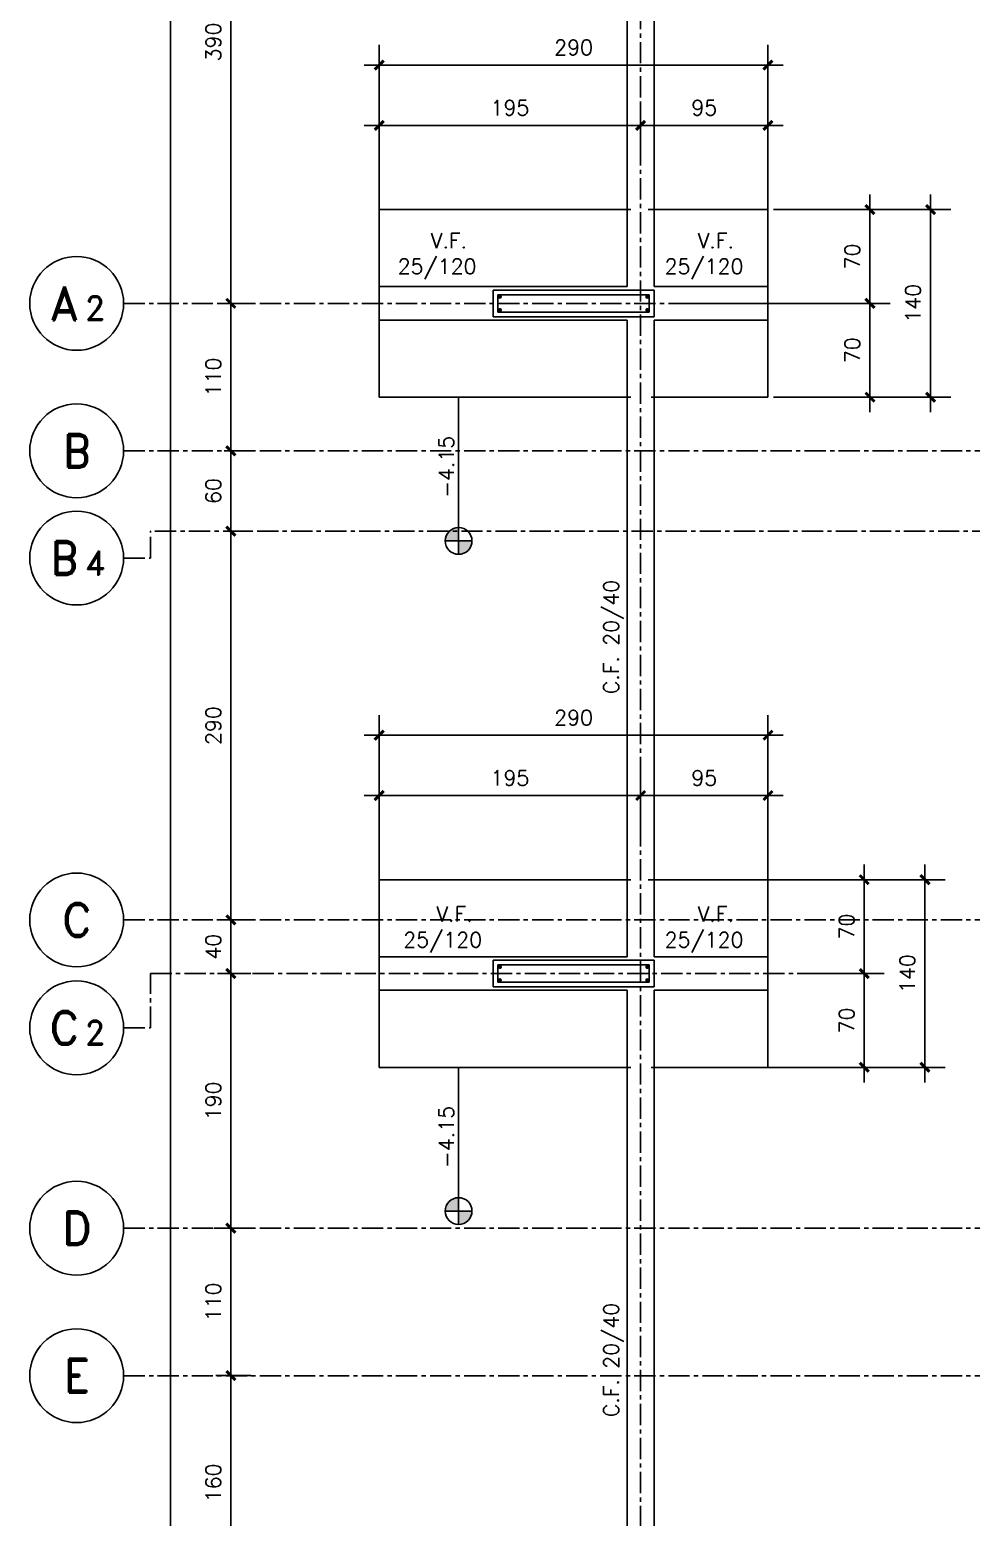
# Model space of a CAD drawing. Header units: millimetres. Extents: x -656655 to -651355, y 91699 to 96737.
# Drawn here: x -656655 to -655953, y 94932 to 96042 of the extents above; entities that cross this region are included whole.
import ezdxf
from ezdxf.enums import TextEntityAlignment as Align

# ---------------------------------------------------------------- set-up
doc = ezdxf.new("R2010")
doc.units = ezdxf.units.MM
doc.header["$LTSCALE"] = 0.5
doc.linetypes.add('CENTER', pattern=[50.8, 31.75, -6.35, 6.35, -6.35])
for name, color, linetype in [('A-LINEA 015', 6, 'Continuous'), ('COTAS', 2, 'Continuous'), ('EJES', 1, 'CENTER'), ('FUNDACIONES', 6, 'Continuous'), ('MALLA', 1, 'Continuous'), ('MUROS', 5, 'Continuous'), ('TEXTOS1', 9, 'Continuous'), ('VIGAS', 3, 'Continuous')]:
    doc.layers.add(name, color=color, linetype=linetype)
doc.styles.add('ROMAND', font='romand')
doc.styles.add('ROMANS', font='romans')
doc.dimstyles.new('ING-50', dxfattribs={"dimscale": 5, "dimtxt": 2.25, "dimasz": 2.25, "dimexe": 3, "dimexo": 0, "dimgap": 1.5, "dimtad": 1, "dimdec": 1, "dimzin": 12, "dimdsep": 46, "dimtxsty": 'ROMANS', "dimblk1": 'TICK1', "dimblk2": 'TICK1', "dimsah": 1, "dimcen": 0.09, "dimclrd": 2, "dimclre": 1, "dimclrt": 3, "dimadec": 1, "dimazin": 3, "dimtfac": 1, "dimtdec": 1, "dimtix": 1, "dimtmove": 2, "dimatfit": 3, "dimfxl": 3, "dimtolj": 1, "dimtzin": 12, "dimarcsym": 0})

# ---------------------------------------------------------------- blocks, each defined once
blk = doc.blocks.new('eje-3')
at = {"color": 3, "linetype": 'Continuous'}
blk.add_circle((0, 0), 35, dxfattribs=at)
at = {"color": 5, "linetype": 'Continuous', "style": 'ROMAND'}
for height, p in [(25, (-9.2, 0)), (18, (13.7, -3.6))]:
    blk.add_attdef('0', text='', height=height, dxfattribs=at).set_placement(p, align=Align.MIDDLE)
blk = doc.blocks.new('EJE-1')
at = {"color": 3, "linetype": 'Continuous'}
blk.add_circle((0, 0), 35, dxfattribs=at)
at = {"color": 5, "linetype": 'Continuous', "style": 'ROMAND'}
blk.add_attdef('0', text='', height=25, dxfattribs=at).set_placement((0.2, 0), align=Align.MIDDLE)
blk = doc.blocks.new('TICK1')
at = {"color": 2}
for points in [[(0, 0), (-1, 0)], [(0, 0), (1, 0)]]:
    blk.add_lwpolyline(points, dxfattribs=at)
at = {"color": 2, "const_width": 0.2}
blk.add_lwpolyline([(-0.3, -0.3), (0.3, 0.3)], dxfattribs=at)
blk = doc.blocks.new('*D54')
at = {"layer": 'COTAS', "color": 1, "lineweight": -2}
for p, q in [((-656506.2, 96227.4), (-656490.4, 96227.4)), ((-656512.2, 95837.5), (-656490.4, 95837.5))]:
    blk.add_line(p, q, dxfattribs=at)
at = {"layer": 'COTAS', "color": 2, "lineweight": -2}
blk.add_line((-656505.4, 96216.2), (-656505.4, 95848.7), dxfattribs=at)
at = {"layer": 'Defpoints', "color": 0}
for p in [(-656506.2, 96227.4), (-656512.2, 95837.5), (-656505.4, 95837.5)]:
    blk.add_point(p, dxfattribs=at)
at = {"layer": 'COTAS', "color": 2, "lineweight": -2, "xscale": 11.25, "yscale": 11.25, "zscale": 11.25}
for p, rotation in [((-656505.4, 96227.4), 90), ((-656505.4, 95837.5), 270)]:
    blk.add_blockref('TICK1', p, dxfattribs=dict(at, rotation=rotation))
at = {"layer": 'COTAS', "color": 3, "insert": (-656518.5, 96032.5), "char_height": 11.25, "attachment_point": 5, "rotation": 90, "style": 'ROMANS'}
blk.add_mtext('\\A1;390', dxfattribs=at)
blk = doc.blocks.new('*D55')
at = {"layer": 'COTAS', "color": 1, "lineweight": -2}
for p, q in [((-656512.2, 95837.5), (-656490.4, 95837.5)), ((-656510.5, 95727.5), (-656490.4, 95727.5))]:
    blk.add_line(p, q, dxfattribs=at)
at = {"layer": 'COTAS', "color": 2, "lineweight": -2}
blk.add_line((-656505.4, 95738.7), (-656505.4, 95826.2), dxfattribs=at)
at = {"layer": 'Defpoints', "color": 0}
for p in [(-656512.2, 95837.5), (-656505.4, 95837.5), (-656510.5, 95727.5)]:
    blk.add_point(p, dxfattribs=at)
at = {"layer": 'COTAS', "color": 2, "lineweight": -2, "xscale": 11.25, "yscale": 11.25, "zscale": 11.25}
for p, rotation in [((-656505.4, 95837.5), 90), ((-656505.4, 95727.5), 270)]:
    blk.add_blockref('TICK1', p, dxfattribs=dict(at, rotation=rotation))
at = {"layer": 'COTAS', "color": 3, "insert": (-656518.5, 95782.5), "char_height": 11.25, "attachment_point": 5, "rotation": 90, "style": 'ROMANS'}
blk.add_mtext('\\A1;110', dxfattribs=at)
blk = doc.blocks.new('*D56')
at = {"layer": 'COTAS', "color": 1, "lineweight": -2}
for p, q in [((-656510.5, 95727.5), (-656490.4, 95727.5)), ((-656511.1, 95667.5), (-656490.4, 95667.5))]:
    blk.add_line(p, q, dxfattribs=at)
at = {"layer": 'COTAS', "color": 2, "lineweight": -2}
blk.add_line((-656505.4, 95716.2), (-656505.4, 95678.7), dxfattribs=at)
at = {"layer": 'Defpoints', "color": 0}
for p in [(-656510.5, 95727.5), (-656511.1, 95667.5), (-656505.4, 95667.5)]:
    blk.add_point(p, dxfattribs=at)
at = {"layer": 'COTAS', "color": 2, "lineweight": -2, "xscale": 11.25, "yscale": 11.25, "zscale": 11.25}
for p, rotation in [((-656505.4, 95727.5), 90), ((-656505.4, 95667.5), 270)]:
    blk.add_blockref('TICK1', p, dxfattribs=dict(at, rotation=rotation))
at = {"layer": 'COTAS', "color": 3, "insert": (-656518.5, 95697.5), "char_height": 11.25, "attachment_point": 5, "rotation": 90, "style": 'ROMANS'}
blk.add_mtext('\\A1;60', dxfattribs=at)
blk = doc.blocks.new('*D57')
at = {"layer": 'COTAS', "color": 1, "lineweight": -2}
for p, q in [((-656515.9, 95377.5), (-656490.4, 95377.5)), ((-656515.3, 95337.5), (-656490.4, 95337.5))]:
    blk.add_line(p, q, dxfattribs=at)
at = {"layer": 'COTAS', "color": 2, "lineweight": -2}
blk.add_line((-656505.4, 95348.7), (-656505.4, 95366.2), dxfattribs=at)
at = {"layer": 'Defpoints', "color": 0}
for p in [(-656515.9, 95377.5), (-656505.4, 95377.5), (-656515.3, 95337.5)]:
    blk.add_point(p, dxfattribs=at)
at = {"layer": 'COTAS', "color": 2, "lineweight": -2, "xscale": 11.25, "yscale": 11.25, "zscale": 11.25}
for p, rotation in [((-656505.4, 95377.5), 90), ((-656505.4, 95337.5), 270)]:
    blk.add_blockref('TICK1', p, dxfattribs=dict(at, rotation=rotation))
at = {"layer": 'COTAS', "color": 3, "insert": (-656518.5, 95357.5), "char_height": 11.25, "attachment_point": 5, "rotation": 90, "style": 'ROMANS'}
blk.add_mtext('\\A1;40', dxfattribs=at)
blk = doc.blocks.new('*D58')
at = {"layer": 'COTAS', "color": 1, "lineweight": -2}
for p, q in [((-656515.3, 95337.5), (-656490.4, 95337.5)), ((-656518.2, 95147.5), (-656490.4, 95147.5))]:
    blk.add_line(p, q, dxfattribs=at)
at = {"layer": 'COTAS', "color": 2, "lineweight": -2}
blk.add_line((-656505.4, 95326.2), (-656505.4, 95158.7), dxfattribs=at)
at = {"layer": 'Defpoints', "color": 0}
for p in [(-656515.3, 95337.5), (-656518.2, 95147.5), (-656505.4, 95147.5)]:
    blk.add_point(p, dxfattribs=at)
at = {"layer": 'COTAS', "color": 2, "lineweight": -2, "xscale": 11.25, "yscale": 11.25, "zscale": 11.25}
for p, rotation in [((-656505.4, 95337.5), 90), ((-656505.4, 95147.5), 270)]:
    blk.add_blockref('TICK1', p, dxfattribs=dict(at, rotation=rotation))
at = {"layer": 'COTAS', "color": 3, "insert": (-656518.5, 95242.5), "char_height": 11.25, "attachment_point": 5, "rotation": 90, "style": 'ROMANS'}
blk.add_mtext('\\A1;190', dxfattribs=at)
blk = doc.blocks.new('*D59')
at = {"layer": 'COTAS', "color": 1, "lineweight": -2}
for p, q in [((-656518.2, 95147.5), (-656490.4, 95147.5)), ((-656516.5, 95037.5), (-656490.4, 95037.5))]:
    blk.add_line(p, q, dxfattribs=at)
at = {"layer": 'COTAS', "color": 2, "lineweight": -2}
blk.add_line((-656505.4, 95048.7), (-656505.4, 95136.2), dxfattribs=at)
at = {"layer": 'Defpoints', "color": 0}
for p in [(-656518.2, 95147.5), (-656505.4, 95147.5), (-656516.5, 95037.5)]:
    blk.add_point(p, dxfattribs=at)
at = {"layer": 'COTAS', "color": 2, "lineweight": -2, "xscale": 11.25, "yscale": 11.25, "zscale": 11.25}
for p, rotation in [((-656505.4, 95147.5), 90), ((-656505.4, 95037.5), 270)]:
    blk.add_blockref('TICK1', p, dxfattribs=dict(at, rotation=rotation))
at = {"layer": 'COTAS', "color": 3, "insert": (-656518.5, 95092.5), "char_height": 11.25, "attachment_point": 5, "rotation": 90, "style": 'ROMANS'}
blk.add_mtext('\\A1;110', dxfattribs=at)
blk = doc.blocks.new('*D60')
at = {"layer": 'COTAS', "color": 1, "lineweight": -2}
for p, q in [((-656516.5, 95037.5), (-656490.4, 95037.5)), ((-656519, 94877.5), (-656490.4, 94877.5))]:
    blk.add_line(p, q, dxfattribs=at)
at = {"layer": 'COTAS', "color": 2, "lineweight": -2}
blk.add_line((-656505.4, 95026.2), (-656505.4, 94888.7), dxfattribs=at)
at = {"layer": 'Defpoints', "color": 0}
for p in [(-656516.5, 95037.5), (-656519, 94877.5), (-656505.4, 94877.5)]:
    blk.add_point(p, dxfattribs=at)
at = {"layer": 'COTAS', "color": 2, "lineweight": -2, "xscale": 11.25, "yscale": 11.25, "zscale": 11.25}
for p, rotation in [((-656505.4, 95037.5), 90), ((-656505.4, 94877.5), 270)]:
    blk.add_blockref('TICK1', p, dxfattribs=dict(at, rotation=rotation))
at = {"layer": 'COTAS', "color": 3, "insert": (-656518.5, 94957.5), "char_height": 11.25, "attachment_point": 5, "rotation": 90, "style": 'ROMANS'}
blk.add_mtext('\\A1;160', dxfattribs=at)
blk = doc.blocks.new('*D67')
at = {"layer": 'COTAS', "color": 1, "lineweight": -2}
for p, q in [((-656549.7, 96327.5), (-656565.4, 96327.5)), ((-656562.3, 93347.5), (-656535.4, 93347.5))]:
    blk.add_line(p, q, dxfattribs=at)
at = {"layer": 'COTAS', "color": 2, "lineweight": -2}
blk.add_line((-656550.4, 96316.2), (-656550.4, 93358.7), dxfattribs=at)
at = {"layer": 'Defpoints', "color": 0}
for p in [(-656549.7, 96327.5), (-656562.3, 93347.5), (-656550.4, 93347.5)]:
    blk.add_point(p, dxfattribs=at)
at = {"layer": 'COTAS', "color": 2, "lineweight": -2, "xscale": 11.25, "yscale": 11.25, "zscale": 11.25}
for p, rotation in [((-656550.4, 96327.5), 90), ((-656550.4, 93347.5), 270)]:
    blk.add_blockref('TICK1', p, dxfattribs=dict(at, rotation=rotation))
at = {"layer": 'COTAS', "color": 3, "insert": (-656563.5, 94837.5), "char_height": 11.25, "attachment_point": 5, "rotation": 90, "style": 'ROMANS'}
blk.add_mtext('\\A1;2980', dxfattribs=at)
blk = doc.blocks.new('*D216')
at = {"layer": 'COTAS', "color": 1, "lineweight": -2}
for p, q in [((-656509.9, 95667.5), (-656490.4, 95667.5)), ((-656514.6, 95377.5), (-656490.4, 95377.5))]:
    blk.add_line(p, q, dxfattribs=at)
at = {"layer": 'COTAS', "color": 2, "lineweight": -2}
blk.add_line((-656505.4, 95656.2), (-656505.4, 95388.7), dxfattribs=at)
at = {"layer": 'Defpoints', "color": 0}
for p in [(-656509.9, 95667.5), (-656514.6, 95377.5), (-656505.4, 95377.5)]:
    blk.add_point(p, dxfattribs=at)
at = {"layer": 'COTAS', "color": 2, "lineweight": -2, "xscale": 11.25, "yscale": 11.25, "zscale": 11.25}
for p, rotation in [((-656505.4, 95667.5), 90), ((-656505.4, 95377.5), 270)]:
    blk.add_blockref('TICK1', p, dxfattribs=dict(at, rotation=rotation))
at = {"layer": 'COTAS', "color": 3, "insert": (-656518.5, 95522.5), "char_height": 11.25, "attachment_point": 5, "rotation": 90, "style": 'ROMANS'}
blk.add_mtext('\\A1;290', dxfattribs=at)
blk = doc.blocks.new('*D235')
at = {"layer": 'COTAS', "color": 1, "lineweight": -2, "ltscale": 0.5}
for p, q in [((-656394.7, 95907.5), (-656394.7, 96030.3)), ((-656104.7, 95907.5), (-656104.7, 96030.3))]:
    blk.add_line(p, q, dxfattribs=at)
at = {"layer": 'COTAS', "color": 2, "lineweight": -2, "ltscale": 0.5}
blk.add_line((-656383.5, 96015.3), (-656116, 96015.3), dxfattribs=at)
at = {"layer": 'Defpoints', "color": 0, "ltscale": 0.5}
for p in [(-656104.7, 96015.3), (-656394.7, 95907.5), (-656104.7, 95907.5)]:
    blk.add_point(p, dxfattribs=at)
at = {"layer": 'COTAS', "color": 2, "lineweight": -2, "ltscale": 0.5, "xscale": 11.25, "yscale": 11.25, "zscale": 11.25, "rotation": 180}
blk.add_blockref('TICK1', (-656394.7, 96015.3), dxfattribs=at)
at = {"layer": 'COTAS', "color": 2, "lineweight": -2, "ltscale": 0.5, "xscale": 11.25, "yscale": 11.25, "zscale": 11.25}
blk.add_blockref('TICK1', (-656104.7, 96015.3), dxfattribs=at)
at = {"layer": 'COTAS', "color": 3, "ltscale": 0.5, "insert": (-656249.7, 96028.4), "char_height": 11.25, "attachment_point": 5, "style": 'ROMANS'}
blk.add_mtext('\\A1;290', dxfattribs=at)
blk = doc.blocks.new('*D236')
at = {"layer": 'COTAS', "color": 1, "lineweight": -2, "ltscale": 0.5}
for p, q in [((-656394.7, 95907.5), (-656394.7, 95985.3)), ((-656199.7, 95946.3), (-656199.7, 95985.3))]:
    blk.add_line(p, q, dxfattribs=at)
at = {"layer": 'COTAS', "color": 2, "lineweight": -2, "ltscale": 0.5}
blk.add_line((-656383.5, 95970.3), (-656211, 95970.3), dxfattribs=at)
at = {"layer": 'Defpoints', "color": 0, "ltscale": 0.5}
for p in [(-656199.7, 95970.3), (-656199.7, 95946.3), (-656394.7, 95907.5)]:
    blk.add_point(p, dxfattribs=at)
at = {"layer": 'COTAS', "color": 2, "lineweight": -2, "ltscale": 0.5, "xscale": 11.25, "yscale": 11.25, "zscale": 11.25, "rotation": 180}
blk.add_blockref('TICK1', (-656394.7, 95970.3), dxfattribs=at)
at = {"layer": 'COTAS', "color": 2, "lineweight": -2, "ltscale": 0.5, "xscale": 11.25, "yscale": 11.25, "zscale": 11.25}
blk.add_blockref('TICK1', (-656199.7, 95970.3), dxfattribs=at)
at = {"layer": 'COTAS', "color": 3, "ltscale": 0.5, "insert": (-656297.2, 95983.4), "char_height": 11.25, "attachment_point": 5, "style": 'ROMANS'}
blk.add_mtext('\\A1;195', dxfattribs=at)
blk = doc.blocks.new('*D81')
at = {"layer": 'COTAS', "color": 1, "lineweight": -2, "ltscale": 0.5}
for p, q in [((-656199.7, 95946.3), (-656199.7, 95985.3)), ((-656104.7, 95907.5), (-656104.7, 95985.3))]:
    blk.add_line(p, q, dxfattribs=at)
at = {"layer": 'COTAS', "color": 2, "lineweight": -2, "ltscale": 0.5}
blk.add_line((-656116, 95970.3), (-656188.5, 95970.3), dxfattribs=at)
at = {"layer": 'Defpoints', "color": 0, "ltscale": 0.5}
for p in [(-656199.7, 95970.3), (-656199.7, 95946.3), (-656104.7, 95907.5)]:
    blk.add_point(p, dxfattribs=at)
at = {"layer": 'COTAS', "color": 2, "lineweight": -2, "ltscale": 0.5, "xscale": 11.25, "yscale": 11.25, "zscale": 11.25, "rotation": 180}
blk.add_blockref('TICK1', (-656199.7, 95970.3), dxfattribs=at)
at = {"layer": 'COTAS', "color": 2, "lineweight": -2, "ltscale": 0.5, "xscale": 11.25, "yscale": 11.25, "zscale": 11.25}
blk.add_blockref('TICK1', (-656104.7, 95970.3), dxfattribs=at)
at = {"layer": 'COTAS', "color": 3, "ltscale": 0.5, "insert": (-656152.2, 95983.4), "char_height": 11.25, "attachment_point": 5, "style": 'ROMANS'}
blk.add_mtext('\\A1;95', dxfattribs=at)
blk = doc.blocks.new('*D237')
at = {"layer": 'COTAS', "color": 1, "lineweight": -2, "ltscale": 0.5}
for p, q in [((-656100.5, 95907.5), (-655968.4, 95907.5)), ((-656100.5, 95767.5), (-655968.4, 95767.5))]:
    blk.add_line(p, q, dxfattribs=at)
at = {"layer": 'COTAS', "color": 2, "lineweight": -2, "ltscale": 0.5}
blk.add_line((-655983.4, 95778.7), (-655983.4, 95896.2), dxfattribs=at)
at = {"layer": 'Defpoints', "color": 0, "ltscale": 0.5}
for p in [(-656100.5, 95907.5), (-655983.4, 95907.5), (-656100.5, 95767.5)]:
    blk.add_point(p, dxfattribs=at)
at = {"layer": 'COTAS', "color": 2, "lineweight": -2, "ltscale": 0.5, "xscale": 11.25, "yscale": 11.25, "zscale": 11.25}
for p, rotation in [((-655983.4, 95907.5), 90), ((-655983.4, 95767.5), 270)]:
    blk.add_blockref('TICK1', p, dxfattribs=dict(at, rotation=rotation))
at = {"layer": 'COTAS', "color": 3, "ltscale": 0.5, "insert": (-655996.5, 95837.5), "char_height": 11.25, "attachment_point": 5, "rotation": 90, "style": 'ROMANS'}
blk.add_mtext('\\A1;140', dxfattribs=at)
blk = doc.blocks.new('*D238')
at = {"layer": 'COTAS', "color": 1, "lineweight": -2, "ltscale": 0.5}
for p, q in [((-656175.4, 95837.5), (-656013.6, 95837.5)), ((-656067.3, 95767.5), (-656013.6, 95767.5))]:
    blk.add_line(p, q, dxfattribs=at)
at = {"layer": 'COTAS', "color": 2, "lineweight": -2, "ltscale": 0.5}
blk.add_line((-656028.6, 95778.7), (-656028.6, 95826.2), dxfattribs=at)
at = {"layer": 'Defpoints', "color": 0, "ltscale": 0.5}
for p in [(-656175.4, 95837.5), (-656028.6, 95837.5), (-656067.3, 95767.5)]:
    blk.add_point(p, dxfattribs=at)
at = {"layer": 'COTAS', "color": 2, "lineweight": -2, "ltscale": 0.5, "xscale": 11.25, "yscale": 11.25, "zscale": 11.25}
for p, rotation in [((-656028.6, 95837.5), 90), ((-656028.6, 95767.5), 270)]:
    blk.add_blockref('TICK1', p, dxfattribs=dict(at, rotation=rotation))
at = {"layer": 'COTAS', "color": 3, "ltscale": 0.5, "insert": (-656041.8, 95802.5), "char_height": 11.25, "attachment_point": 5, "rotation": 90, "style": 'ROMANS'}
blk.add_mtext('\\A1;70', dxfattribs=at)
blk = doc.blocks.new('*D82')
at = {"layer": 'COTAS', "color": 1, "lineweight": -2, "ltscale": 0.5}
for p, q in [((-656100.5, 95907.5), (-656013.6, 95907.5)), ((-656067.3, 95837.5), (-656013.6, 95837.5))]:
    blk.add_line(p, q, dxfattribs=at)
at = {"layer": 'COTAS', "color": 2, "lineweight": -2, "ltscale": 0.5}
blk.add_line((-656028.6, 95848.7), (-656028.6, 95896.2), dxfattribs=at)
at = {"layer": 'Defpoints', "color": 0, "ltscale": 0.5}
for p in [(-656100.5, 95907.5), (-656028.6, 95907.5), (-656067.3, 95837.5)]:
    blk.add_point(p, dxfattribs=at)
at = {"layer": 'COTAS', "color": 2, "lineweight": -2, "ltscale": 0.5, "xscale": 11.25, "yscale": 11.25, "zscale": 11.25}
for p, rotation in [((-656028.6, 95907.5), 90), ((-656028.6, 95837.5), 270)]:
    blk.add_blockref('TICK1', p, dxfattribs=dict(at, rotation=rotation))
at = {"layer": 'COTAS', "color": 3, "ltscale": 0.5, "insert": (-656041.8, 95872.5), "char_height": 11.25, "attachment_point": 5, "rotation": 90, "style": 'ROMANS'}
blk.add_mtext('\\A1;70', dxfattribs=at)
blk = doc.blocks.new('*D83')
at = {"layer": 'COTAS', "color": 1, "lineweight": -2, "ltscale": 0.5}
for p, q in [((-656394.7, 95407.5), (-656394.7, 95530.3)), ((-656104.7, 95407.5), (-656104.7, 95530.3))]:
    blk.add_line(p, q, dxfattribs=at)
at = {"layer": 'COTAS', "color": 2, "lineweight": -2, "ltscale": 0.5}
blk.add_line((-656383.5, 95515.3), (-656116, 95515.3), dxfattribs=at)
at = {"layer": 'Defpoints', "color": 0, "ltscale": 0.5}
for p in [(-656104.7, 95515.3), (-656394.7, 95407.5), (-656104.7, 95407.5)]:
    blk.add_point(p, dxfattribs=at)
at = {"layer": 'COTAS', "color": 2, "lineweight": -2, "ltscale": 0.5, "xscale": 11.25, "yscale": 11.25, "zscale": 11.25, "rotation": 180}
blk.add_blockref('TICK1', (-656394.7, 95515.3), dxfattribs=at)
at = {"layer": 'COTAS', "color": 2, "lineweight": -2, "ltscale": 0.5, "xscale": 11.25, "yscale": 11.25, "zscale": 11.25}
blk.add_blockref('TICK1', (-656104.7, 95515.3), dxfattribs=at)
at = {"layer": 'COTAS', "color": 3, "ltscale": 0.5, "insert": (-656249.7, 95528.4), "char_height": 11.25, "attachment_point": 5, "style": 'ROMANS'}
blk.add_mtext('\\A1;290', dxfattribs=at)
blk = doc.blocks.new('*D84')
at = {"layer": 'COTAS', "color": 1, "lineweight": -2, "ltscale": 0.5}
for p, q in [((-656394.7, 95407.5), (-656394.7, 95485.3)), ((-656199.7, 95446.3), (-656199.7, 95485.3))]:
    blk.add_line(p, q, dxfattribs=at)
at = {"layer": 'COTAS', "color": 2, "lineweight": -2, "ltscale": 0.5}
blk.add_line((-656383.5, 95470.3), (-656211, 95470.3), dxfattribs=at)
at = {"layer": 'Defpoints', "color": 0, "ltscale": 0.5}
for p in [(-656199.7, 95470.3), (-656199.7, 95446.3), (-656394.7, 95407.5)]:
    blk.add_point(p, dxfattribs=at)
at = {"layer": 'COTAS', "color": 2, "lineweight": -2, "ltscale": 0.5, "xscale": 11.25, "yscale": 11.25, "zscale": 11.25, "rotation": 180}
blk.add_blockref('TICK1', (-656394.7, 95470.3), dxfattribs=at)
at = {"layer": 'COTAS', "color": 2, "lineweight": -2, "ltscale": 0.5, "xscale": 11.25, "yscale": 11.25, "zscale": 11.25}
blk.add_blockref('TICK1', (-656199.7, 95470.3), dxfattribs=at)
at = {"layer": 'COTAS', "color": 3, "ltscale": 0.5, "insert": (-656297.2, 95483.4), "char_height": 11.25, "attachment_point": 5, "style": 'ROMANS'}
blk.add_mtext('\\A1;195', dxfattribs=at)
blk = doc.blocks.new('*D85')
at = {"layer": 'COTAS', "color": 1, "lineweight": -2, "ltscale": 0.5}
for p, q in [((-656199.7, 95446.3), (-656199.7, 95485.3)), ((-656104.7, 95407.5), (-656104.7, 95485.3))]:
    blk.add_line(p, q, dxfattribs=at)
at = {"layer": 'COTAS', "color": 2, "lineweight": -2, "ltscale": 0.5}
blk.add_line((-656116, 95470.3), (-656188.5, 95470.3), dxfattribs=at)
at = {"layer": 'Defpoints', "color": 0, "ltscale": 0.5}
for p in [(-656199.7, 95470.3), (-656199.7, 95446.3), (-656104.7, 95407.5)]:
    blk.add_point(p, dxfattribs=at)
at = {"layer": 'COTAS', "color": 2, "lineweight": -2, "ltscale": 0.5, "xscale": 11.25, "yscale": 11.25, "zscale": 11.25, "rotation": 180}
blk.add_blockref('TICK1', (-656199.7, 95470.3), dxfattribs=at)
at = {"layer": 'COTAS', "color": 2, "lineweight": -2, "ltscale": 0.5, "xscale": 11.25, "yscale": 11.25, "zscale": 11.25}
blk.add_blockref('TICK1', (-656104.7, 95470.3), dxfattribs=at)
at = {"layer": 'COTAS', "color": 3, "ltscale": 0.5, "insert": (-656152.2, 95483.4), "char_height": 11.25, "attachment_point": 5, "style": 'ROMANS'}
blk.add_mtext('\\A1;95', dxfattribs=at)
blk = doc.blocks.new('nivel-f')
at = {"linetype": 'Continuous'}
h = blk.add_hatch(color=1, dxfattribs=at)
h.paths.add_polyline_path([(90.5, 0), (90.5, 10, 0.414214), (80.5, 0)])
h.paths.add_polyline_path([(90.5, -10, 0.414214), (100.5, 0), (90.5, 0)])
at = {"color": 3}
for p, q in [((-16.7, 0), (100.5, 0)), ((90.5, 10), (90.5, -10))]:
    blk.add_line(p, q, dxfattribs=at)
blk.add_circle((90.5, 0), 10, dxfattribs=at)
at = {"color": 3, "style": 'ROMANS'}
blk.add_attdef('NIVEL', text='', height=11.2, dxfattribs=at).set_placement((35.2, 3.4), align=Align.CENTER)
blk = doc.blocks.new('*D397')
at = {"layer": 'COTAS', "color": 1, "lineweight": -2, "ltscale": 0.5}
for p, q in [((-656104.7, 95407.5), (-655972.6, 95407.5)), ((-656104.7, 95267.5), (-655972.6, 95267.5))]:
    blk.add_line(p, q, dxfattribs=at)
at = {"layer": 'COTAS', "color": 2, "lineweight": -2, "ltscale": 0.5}
blk.add_line((-655987.6, 95278.7), (-655987.6, 95396.2), dxfattribs=at)
at = {"layer": 'Defpoints', "color": 0, "ltscale": 0.5}
for p in [(-656104.7, 95407.5), (-655987.6, 95407.5), (-656104.7, 95267.5)]:
    blk.add_point(p, dxfattribs=at)
at = {"layer": 'COTAS', "color": 2, "lineweight": -2, "ltscale": 0.5, "xscale": 11.25, "yscale": 11.25, "zscale": 11.25}
for p, rotation in [((-655987.6, 95407.5), 90), ((-655987.6, 95267.5), 270)]:
    blk.add_blockref('TICK1', p, dxfattribs=dict(at, rotation=rotation))
at = {"layer": 'COTAS', "color": 3, "ltscale": 0.5, "insert": (-656000.7, 95337.5), "char_height": 11.25, "attachment_point": 5, "rotation": 90, "style": 'ROMANS'}
blk.add_mtext('\\A1;140', dxfattribs=at)
blk = doc.blocks.new('*D398')
at = {"layer": 'COTAS', "color": 1, "lineweight": -2, "ltscale": 0.5}
for p, q in [((-656071.5, 95337.5), (-656017.9, 95337.5)), ((-656104.7, 95267.5), (-656017.9, 95267.5))]:
    blk.add_line(p, q, dxfattribs=at)
at = {"layer": 'COTAS', "color": 2, "lineweight": -2, "ltscale": 0.5}
blk.add_line((-656032.9, 95278.7), (-656032.9, 95326.2), dxfattribs=at)
at = {"layer": 'Defpoints', "color": 0, "ltscale": 0.5}
for p in [(-656071.5, 95337.5), (-656032.9, 95337.5), (-656104.7, 95267.5)]:
    blk.add_point(p, dxfattribs=at)
at = {"layer": 'COTAS', "color": 2, "lineweight": -2, "ltscale": 0.5, "xscale": 11.25, "yscale": 11.25, "zscale": 11.25}
for p, rotation in [((-656032.9, 95337.5), 90), ((-656032.9, 95267.5), 270)]:
    blk.add_blockref('TICK1', p, dxfattribs=dict(at, rotation=rotation))
at = {"layer": 'COTAS', "color": 3, "ltscale": 0.5, "insert": (-656046, 95302.5), "char_height": 11.25, "attachment_point": 5, "rotation": 90, "style": 'ROMANS'}
blk.add_mtext('\\A1;70', dxfattribs=at)
blk = doc.blocks.new('*D399')
at = {"layer": 'COTAS', "color": 1, "lineweight": -2, "ltscale": 0.5}
for p, q in [((-656104.7, 95407.5), (-656017.9, 95407.5)), ((-656071.5, 95337.5), (-656017.9, 95337.5))]:
    blk.add_line(p, q, dxfattribs=at)
at = {"layer": 'COTAS', "color": 2, "lineweight": -2, "ltscale": 0.5}
blk.add_line((-656032.9, 95348.7), (-656032.9, 95396.2), dxfattribs=at)
at = {"layer": 'Defpoints', "color": 0, "ltscale": 0.5}
for p in [(-656104.7, 95407.5), (-656032.9, 95407.5), (-656071.5, 95337.5)]:
    blk.add_point(p, dxfattribs=at)
at = {"layer": 'COTAS', "color": 2, "lineweight": -2, "ltscale": 0.5, "xscale": 11.25, "yscale": 11.25, "zscale": 11.25}
for p, rotation in [((-656032.9, 95407.5), 90), ((-656032.9, 95337.5), 270)]:
    blk.add_blockref('TICK1', p, dxfattribs=dict(at, rotation=rotation))
at = {"layer": 'COTAS', "color": 3, "ltscale": 0.5, "insert": (-656046, 95372.5), "char_height": 11.25, "attachment_point": 5, "rotation": 90, "style": 'ROMANS'}
blk.add_mtext('\\A1;70', dxfattribs=at)

msp = doc.modelspace()

# ---------------------------------------------------------------- linework, layer by layer
at = {"layer": 'EJES'}
for p, q in [((-656199.71467612, 96667.45227213), (-656199.71467612, 93007.45227206)), ((-656585.41238582, 95837.45227212), (-656068.83915813, 95837.45227212)), ((-656585.41238582, 95727.45227212), (-653147.2146825, 95727.45227212)), ((-655403.15311939, 95667.45227213), (-656565.41238582, 95667.45227213)), ((-656565.41238582, 95647.45227212), (-656565.41238582, 95667.45227212)), ((-656585.41238582, 95647.45227212), (-656565.41238582, 95647.45227212)), ((-656585.41238582, 95377.45224721), (-653147.2146825, 95377.45224721)), ((-656585.41238582, 95147.45226342), (-653147.2146825, 95147.45226342)), ((-656585.41238582, 95037.45227212), (-653167.21363404, 95037.45227212))]:
    msp.add_line(p, q, dxfattribs=at)
msp.add_lwpolyline([(-656585.41238582, 95296.94523715), (-656565.41238582, 95296.94523715), (-656565.41238582, 95337.45224356), (-656068.83915813, 95337.45224356)], dxfattribs=at)
at = {"layer": 'FUNDACIONES', "ltscale": 0.15}
for p, q in [((-656394.73082725, 95767.45227212), (-656394.73082725, 95907.45227212)), ((-656104.73082725, 95767.45227212), (-656104.73082725, 95907.45227212)), ((-656394.73082725, 95267.45224356), (-656394.73082725, 95407.45224356)), ((-656104.73082725, 95267.45224356), (-656104.73082725, 95407.45224356))]:
    msp.add_line(p, q, dxfattribs=at)
for points in [[(-656394.73082725, 95907.45227212), (-656206.95476712, 95907.45227212)], [(-656194.09964934, 95907.45227212), (-656104.73082725, 95907.45227212)], [(-656394.73082725, 95767.45227212), (-656207.03567751, 95767.45227212)], [(-656191.84834498, 95767.45227212), (-656104.73082725, 95767.45227212)], [(-656394.73082725, 95407.45224356), (-656206.95476712, 95407.45224356)], [(-656194.09964934, 95407.45224356), (-656104.73082725, 95407.45224356)], [(-656394.73082725, 95267.45224356), (-656207.03567751, 95267.45224356)], [(-656191.84834498, 95267.45224356), (-656104.73082725, 95267.45224356)]]:
    msp.add_lwpolyline(points, dxfattribs=at)
at = {"layer": 'MALLA', "ltscale": 0.5}
for p, q in [((-656306.24697839, 95843.95227212), (-656306.24697839, 95830.95227212)), ((-656193.21467612, 95843.95227212), (-656306.24697839, 95843.95227212)), ((-656193.21467612, 95830.95227212), (-656193.21467612, 95843.95227212)), ((-656306.24697839, 95830.95227212), (-656193.21467612, 95830.95227212)), ((-656306.24697839, 95343.95224356), (-656306.24697839, 95330.95224356)), ((-656193.21467612, 95343.95224356), (-656306.24697839, 95343.95224356)), ((-656193.21467612, 95330.95224356), (-656193.21467612, 95343.95224356)), ((-656306.24697839, 95330.95224356), (-656193.21467612, 95330.95224356))]:
    msp.add_line(p, q, dxfattribs=at)
at = {"layer": 'MALLA', "ltscale": 0.5, "const_width": 1.5}
for points in [[(-656305.40598813, 95842.36128187, 1), (-656303.90598813, 95842.36128187, 1)], [(-656195.55566638, 95842.36128187, 1), (-656194.05566638, 95842.36128187, 1)], [(-656305.40598813, 95832.54326238, 1), (-656303.90598813, 95832.54326238, 1)], [(-656195.55566638, 95832.54326238, 1), (-656194.05566638, 95832.54326238, 1)], [(-656305.40598813, 95342.3612533, 1), (-656303.90598813, 95342.3612533, 1)], [(-656195.55566638, 95342.3612533, 1), (-656194.05566638, 95342.3612533, 1)], [(-656305.40598813, 95332.54323382, 1), (-656303.90598813, 95332.54323382, 1)], [(-656195.55566638, 95332.54323382, 1), (-656194.05566638, 95332.54323382, 1)]]:
    msp.add_lwpolyline(points, format="xyb", close=True, dxfattribs=at)
at = {"layer": 'MUROS', "ltscale": 0.5}
for p, q in [((-656309.74697839, 95827.45227212), (-656309.74697839, 95847.45227212)), ((-656309.74697839, 95847.45227212), (-656189.71467612, 95847.45227212)), ((-656189.71467612, 95847.45227212), (-656189.71467612, 95827.45227212)), ((-656189.71467612, 95827.45227212), (-656309.74697839, 95827.45227212)), ((-656309.74697839, 95327.45224356), (-656309.74697839, 95347.45224356)), ((-656309.74697839, 95347.45224356), (-656189.71467612, 95347.45224356)), ((-656189.71467612, 95347.45224356), (-656189.71467612, 95327.45224356)), ((-656189.71467612, 95327.45224356), (-656309.74697839, 95327.45224356))]:
    msp.add_line(p, q, dxfattribs=at)
at = {"layer": 'VIGAS', "ltscale": 0.5}
for p, q in [((-656209.71467612, 95849.95227212), (-656209.71467612, 96317.45227213)), ((-656189.71467612, 95849.95227212), (-656189.71467612, 96317.45227213)), ((-656394.73082725, 95849.95227212), (-656209.71467612, 95849.95227212)), ((-656189.71467612, 95849.95227212), (-656104.73082725, 95849.95227212)), ((-656209.71467612, 95824.95227212), (-656394.73082725, 95824.95227212)), ((-656209.71467612, 95824.95227212), (-656209.71467612, 95349.95224356)), ((-656189.71467612, 95824.95227212), (-656189.71467612, 95349.95224356)), ((-656104.73082725, 95824.95227212), (-656189.71467612, 95824.95227212)), ((-656394.73082725, 95349.95224356), (-656209.71467612, 95349.95224356)), ((-656189.71467612, 95349.95224356), (-656104.73082725, 95349.95224356)), ((-656209.71467612, 95324.95224356), (-656394.73082725, 95324.95224356)), ((-656209.71467612, 94844.95210742), (-656209.71467612, 95324.95224356)), ((-656104.73082725, 95324.95224356), (-656189.71467612, 95324.95224356)), ((-656189.71467612, 94844.95210742), (-656189.71467612, 95324.95224356))]:
    msp.add_line(p, q, dxfattribs=at)

# ---------------------------------------------------------------- block references
at = {"ltscale": 0.5}
ref = msp.add_blockref('nivel-f', (-656335.5214972, 95750.74847933), dxfattribs=dict(at, xscale=-1, rotation=90))
ref.add_attrib('NIVEL', '-4.15', dxfattribs={"color": 3, "height": 11.25, "rotation": 90, "style": 'ROMANS'}).set_placement((-656338.96341961, 95715.53426471), align=Align.CENTER)
ref = msp.add_blockref('nivel-f', (-656335.5214972, 95250.74845077), dxfattribs=dict(at, xscale=-1, rotation=90))
ref.add_attrib('NIVEL', '-4.15', dxfattribs={"color": 3, "height": 11.25, "rotation": 90, "style": 'ROMANS'}).set_placement((-656338.96341961, 95215.53423615), align=Align.CENTER)
at = {"layer": 'A-LINEA 015', "ltscale": 0.5}
ref = msp.add_blockref('eje-3', (-656620.41238582, 95837.45227212), dxfattribs=at)
ref.add_attrib('0', 'A', dxfattribs={"layer": '0', "color": 5, "linetype": 'Continuous', "height": 25, "style": 'ROMAND'}).set_placement((-656629.6031098, 95837.45227212), align=Align.MIDDLE)
ref.add_attrib('0', '2', dxfattribs={"layer": '0', "color": 5, "linetype": 'Continuous', "height": 18, "style": 'ROMAND'}).set_placement((-656606.72615047, 95833.86960305), align=Align.MIDDLE)
for p, values in [((-656620.41238582, 95727.45227212), {'0': 'B'}), ((-656620.41238582, 95377.45224721), {'0': 'C'}), ((-656620.41238582, 95147.45226342), {'0': 'D'}), ((-656620.41238582, 95037.45227212), {'0': 'E'})]:
    msp.add_blockref('EJE-1', p, dxfattribs=at).add_auto_attribs(values)
ref = msp.add_blockref('eje-3', (-656620.41238582, 95647.45227212), dxfattribs=at)
ref.add_attrib('0', 'B', dxfattribs={"layer": '0', "color": 5, "linetype": 'Continuous', "height": 25, "style": 'ROMAND'}).set_placement((-656629.6031098, 95647.45227212), align=Align.MIDDLE)
ref.add_attrib('0', '4', dxfattribs={"layer": '0', "color": 5, "linetype": 'Continuous', "height": 18, "style": 'ROMAND'}).set_placement((-656606.72615047, 95643.86960305), align=Align.MIDDLE)
ref = msp.add_blockref('eje-3', (-656620.41238582, 95296.94523715), dxfattribs=at)
ref.add_attrib('0', 'C', dxfattribs={"layer": '0', "color": 5, "linetype": 'Continuous', "height": 25, "style": 'ROMAND'}).set_placement((-656629.6031098, 95296.94523715), align=Align.MIDDLE)
ref.add_attrib('0', '2', dxfattribs={"layer": '0', "color": 5, "linetype": 'Continuous', "height": 18, "style": 'ROMAND'}).set_placement((-656606.72615047, 95293.36256808), align=Align.MIDDLE)

# ---------------------------------------------------------------- texts
at = {"layer": 'TEXTOS1', "style": 'ROMANS'}
for s, p in [('V.F.', (-656356.20079961, 95878.6920147)), ('V.F.', (-656157.05413622, 95878.6920147)), ('25/120', (-656380.92785701, 95859.40245126)), ('25/120', (-656181.78119362, 95859.40245126)), ('V.F.', (-656352.01355436, 95376.28595023)), ('V.F.', (-656157.05413622, 95376.28595023)), ('25/120', (-656376.74061175, 95356.99638679)), ('25/120', (-656181.78119362, 95356.99638679))]:
    msp.add_text(s, height=11.25, dxfattribs=at).set_placement(p)
for p in [(-656216.05282426, 95545.86778659), (-656216.05282426, 95006.43619889)]:
    msp.add_text('C.F. 20/40', height=11.25, rotation=90, dxfattribs=at).set_placement(p)

# ---------------------------------------------------------------- dimensions: what is measured, and where the dimension line sits
at = {"layer": 'COTAS'}
for base, p1, p2, angle, picture, middle in [((-656550.41238582, 93347.45227206), (-656549.69657734, 96327.45227213), (-656562.27875526, 93347.45227206), 270, '*D67', (-656563.53738582, 94837.45227209)), ((-656505.41238582, 95837.45227212), (-656506.18289852, 96227.4499855), (-656512.19313726, 95837.45227212), 270, '*D54', (-656518.53738582, 96032.45112881)), ((-656505.41238582, 95837.45227212), (-656510.49793178, 95727.45227212), (-656512.19313726, 95837.45227212), 90, '*D55', (-656518.53738582, 95782.45227212)), ((-656505.41238582, 95667.45227212), (-656510.49793178, 95727.45227212), (-656511.12978109, 95667.45227212), 270, '*D56', (-656518.53738582, 95697.45227212)), ((-656505.41238582, 95377.45224721), (-656509.87886553, 95667.45227212), (-656514.64085222, 95377.45224721), 270, '*D216', (-656518.53738582, 95522.45225967)), ((-656505.41238582, 95377.45224721), (-656515.27532937, 95337.45224356), (-656515.89176778, 95377.45224721), 90, '*D57', (-656518.53738582, 95357.45224538)), ((-656505.41238582, 95147.45226342), (-656515.27532937, 95337.45224356), (-656518.20341125, 95147.45226342), 270, '*D58', (-656518.53738582, 95242.45225349)), ((-656505.41238582, 95147.45226342), (-656516.50820591, 95037.45227212), (-656518.20341125, 95147.45226342), 90, '*D59', (-656518.53738582, 95092.45226777)), ((-656505.41238582, 94877.4522604), (-656516.50820591, 95037.45227212), (-656518.97395951, 94877.4522604), 270, '*D60', (-656518.53738582, 94957.45226626))]:
    dim = msp.add_linear_dim(base=base, p1=p1, p2=p2, angle=angle, dimstyle='ING-50', dxfattribs=at)
    dim.commit()
    dim.dimension.update_dxf_attribs({"geometry": picture, "text_midpoint": middle})
at = {"layer": 'COTAS', "ltscale": 0.5}
for base, p1, p2, picture, middle in [((-656104.73082725, 96015.27905144), (-656394.73082725, 95907.45227212), (-656104.73082725, 95907.45227212), '*D235', (-656249.73082725, 96028.40405144)), ((-656199.71467612, 95970.27905144), (-656394.73082725, 95907.45227212), (-656199.71467612, 95946.34296007), '*D236', (-656297.22275169, 95983.40405144)), ((-656104.73082725, 95515.27902287), (-656394.73082725, 95407.45224356), (-656104.73082725, 95407.45224356), '*D83', (-656249.73082725, 95528.40402287)), ((-656199.71467612, 95470.27902287), (-656394.73082725, 95407.45224356), (-656199.71467612, 95446.3429315), '*D84', (-656297.22275169, 95483.40402287))]:
    dim = msp.add_linear_dim(base=base, p1=p1, p2=p2, dimstyle='ING-50', dxfattribs=at)
    dim.commit()
    dim.dimension.update_dxf_attribs({"geometry": picture, "text_midpoint": middle})
for base, p1, p2, angle, picture, middle in [((-656199.71467612, 95970.27905144), (-656104.73082725, 95907.45227212), (-656199.71467612, 95946.34296007), 180, '*D81', (-656152.22275169, 95983.40405144)), ((-655983.37344199, 95907.45227212), (-656100.49735912, 95767.45227212), (-656100.49735912, 95907.45227212), 90, '*D237', (-655996.49844199, 95837.45227212)), ((-656028.64853013, 95907.45227212), (-656067.27974984, 95837.45227212), (-656100.49735912, 95907.45227212), 90, '*D82', (-656041.77353013, 95872.45227212)), ((-656028.64853013, 95837.45227212), (-656067.27974984, 95767.45227212), (-656175.36161996, 95837.45227212), 90, '*D238', (-656041.77353013, 95802.45227212)), ((-656199.71467612, 95470.27902287), (-656104.73082725, 95407.45224356), (-656199.71467612, 95446.3429315), 180, '*D85', (-656152.22275169, 95483.40402287)), ((-655987.60691012, 95407.45224356), (-656104.73082725, 95267.45224356), (-656104.73082725, 95407.45224356), 90, '*D397', (-656000.73191012, 95337.45224356)), ((-656032.88199826, 95407.45224356), (-656071.51321797, 95337.45224356), (-656104.73082725, 95407.45224356), 90, '*D399', (-656046.00699826, 95372.45224356)), ((-656032.88199826, 95337.45224356), (-656104.73082725, 95267.45224356), (-656071.51321797, 95337.45224356), 90, '*D398', (-656046.00699826, 95302.45224356))]:
    dim = msp.add_linear_dim(base=base, p1=p1, p2=p2, angle=angle, dimstyle='ING-50', dxfattribs=at)
    dim.commit()
    dim.dimension.update_dxf_attribs({"geometry": picture, "text_midpoint": middle})

doc.saveas('drawing.dxf')
